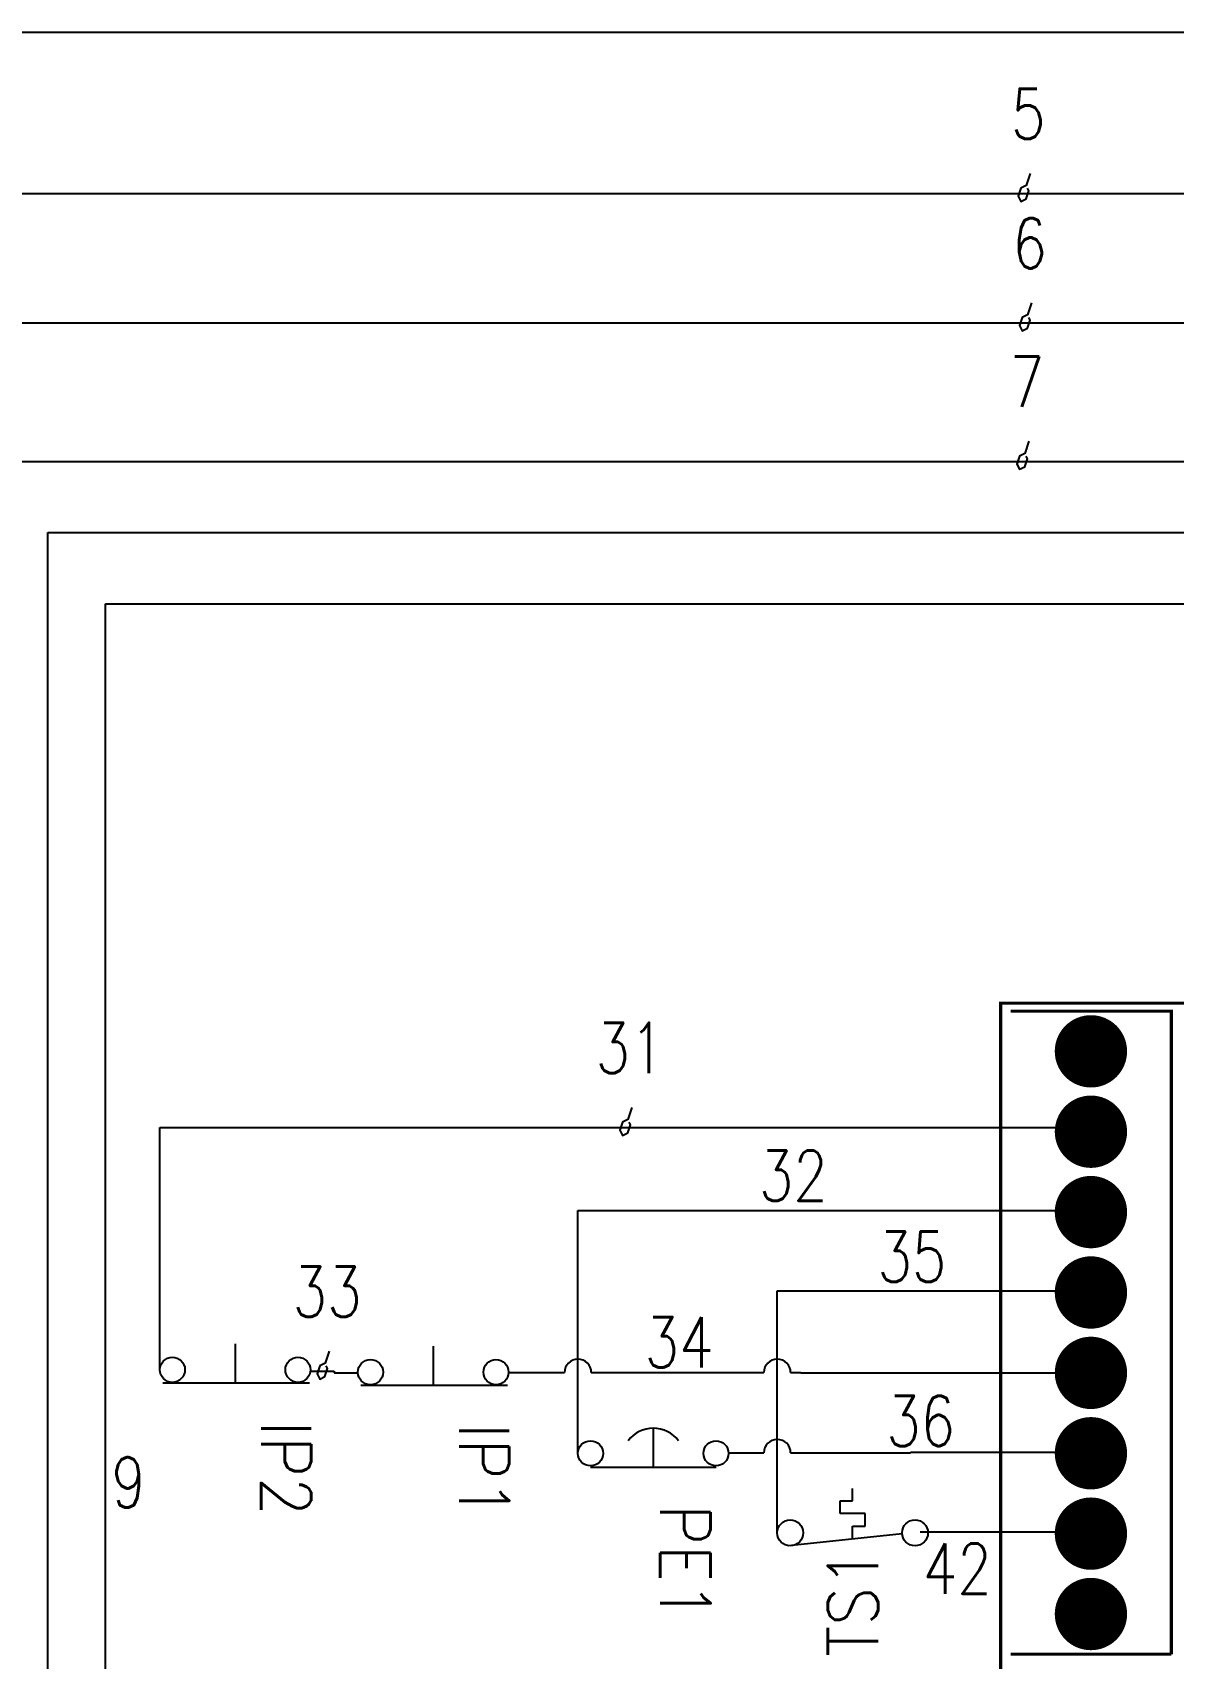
# Model space of a CAD drawing. Header units: inches. Extents: x 18.7 to 39.4, y 4.3 to 20.5.
# Drawn here: x 25.86 to 30.12, y 14.45 to 20.52 of the extents above; entities that cross this region are included whole.
import ezdxf
from ezdxf.enums import TextEntityAlignment as Align

# ---------------------------------------------------------------- set-up
doc = ezdxf.new("R2010")
doc.units = ezdxf.units.IN
doc.header["$MEASUREMENT"] = 0
for name, color, linetype in [('BLK_12AWG', 7, 'Continuous'), ('SYMS', 7, 'Continuous'), ('TAGS', 250, 'Continuous'), ('WIREFIXED', 7, 'Continuous'), ('WIRES', 7, 'Continuous')]:
    doc.layers.add(name, color=color, linetype=linetype)
doc.styles.add('WD', font='romans.shx')

# ---------------------------------------------------------------- blocks, each defined once
blk = doc.blocks.new('EPAD')
at = {"const_width": 0.5}
blk.add_lwpolyline([(-0.25, 0, 1), (0.25, 0, 1)], format="xyb", close=True, dxfattribs=at)
blk = doc.blocks.new('NextionControl')
at = {"const_width": 0.012}
for points in [[(42.4411, 8.1801), (49.3033, 8.1801), (49.3033, 15.503), (42.4411, 15.503), (42.4411, 8.1801)], [(42.4411, 8.1801), (49.3033, 8.1801), (49.3033, 15.503), (42.4411, 15.503), (42.4411, 8.1801)], [(42.4411, 8.1801), (49.3033, 8.1801), (49.3033, 15.503), (42.4411, 15.503), (42.4411, 8.1801)], [(42.4777, 15.4734), (43.0777, 15.4734), (43.0777, 13.0734)], [(42.4777, 15.4734), (43.0777, 15.4734), (43.0777, 13.0734)], [(42.4777, 15.4734), (43.0777, 15.4734), (43.0777, 13.0734)], [(42.4777, 13.0734), (43.0777, 13.0734)], [(42.4777, 13.0734), (43.0777, 13.0734)], [(42.4777, 13.0734), (43.0777, 13.0734)]]:
    blk.add_lwpolyline(points, dxfattribs=at)
at = {"xscale": 0.27, "yscale": 0.27, "zscale": 1.5}
for p in [(42.7777, 15.3234), (42.7777, 15.0234), (42.7777, 14.7234), (42.7777, 14.4234), (42.7777, 14.1234), (42.7777, 13.8234), (42.7777, 13.5234), (42.7777, 13.2234)]:
    blk.add_blockref('EPAD', p, dxfattribs=at)
blk = doc.blocks.new('VTS12')
at = {"linetype": 'Continuous'}
blk.add_line((-0.002, -0.1231), (-0.0326, 0.1594), dxfattribs=at)
for p, q in [((-0.0153, 0), (0.0168, 0)), ((0.0168, 0), (0.0168, -0.0312)), ((0.0481, -0.0312), (0.0481, 0.0312)), ((0.0481, 0.0312), (0.0793, 0.0312)), ((0.0793, 0.0312), (0.0793, 0)), ((0.0793, 0), (0.1106, 0)), ((0.0168, -0.0312), (0.0481, -0.0312))]:
    blk.add_line(p, q)
for centre in [(0, 0.1553), (0, -0.1553)]:
    blk.add_circle(centre, 0.0322)
at = {"style": 'WD'}
for tag, p, width in [('INST', (0.1894, 0.3902), 0.7), ('LOC', (0.1894, 0.2206), 0.7), ('TAG1', (0.1894, 0.0644), 0.9), ('XREF', (0.1912, -0.09), 0.7), ('DESC1', (0.1912, -0.242), 0.7), ('DESC2', (0.1912, -0.3982), 0.7), ('RATING1', (0.1875, -0.5545), 0.7), ('WDTAGALT', (0.1868, -0.7158), 0.7)]:
    blk.add_attdef(tag, p, '', height=0.125, dxfattribs=dict(at, width=width))
at = {"linetype": 'Continuous', "style": 'WD'}
for tag, height, flags, p in [('TERM01', 0.125, 8, (-0.055, 0.2066)), ('MFG', 0.01, 9, (-0.0796, -0.0881)), ('CAT', 0.01, 9, (-0.0796, -0.0731))]:
    blk.add_attdef(tag, text='', height=height, dxfattribs=dict(at, flags=flags)).set_placement(p, align=Align.RIGHT)
at = {"color": 7, "style": 'WD', "flags": 1}
for tag, p in [('X2TERM01', (0, 0.1875)), ('X8TERM02', (0, -0.1875))]:
    blk.add_attdef(tag, p, '', height=0.0125, dxfattribs=at)
at = {"color": 7, "style": 'WD'}
for tag, p in [('X4LINK', (-0.1094, 0)), ('X1LINK', (0.1562, 0))]:
    blk.add_attdef(tag, p, '', height=0.01, dxfattribs=at)
at = {"style": 'WD'}
for tag, flags, p in [('FAMILY', 9, (-0.0796, -0.0365)), ('CONTACT', 1, (-0.0796, -0.0531))]:
    blk.add_attdef(tag, text='', height=0.01, dxfattribs=dict(at, flags=flags)).set_placement(p, align=Align.RIGHT)
at = {"linetype": 'Continuous', "style": 'WD', "flags": 9}
blk.add_attdef('ASSYCODE', text='', height=0.01, dxfattribs=at).set_placement((-0.0938, -0.125), align=Align.CENTER)
at = {"linetype": 'Continuous', "style": 'WD', "flags": 8}
blk.add_attdef('TERM02', text='', height=0.125, dxfattribs=at).set_placement((-0.0407, -0.2134), align=Align.TOP_RIGHT)
blk = doc.blocks.new('VPB12M')
for p, q in [((0.0343, -0.1562), (0.0343, 0.1562)), ((-0.0646, 0), (0.0343, 0))]:
    blk.add_line(p, q)
for centre in [(0, 0.1562), (0, -0.1562)]:
    blk.add_circle(centre, 0.0312)
blk.add_arc((0.0156, 0), 0.0781, 126.8699, 233.1301)
at = {"style": 'WD'}
for tag, p, width in [('INST', (0.1269, 0.3434), 0.7), ('LOC', (0.1269, 0.1738), 0.7), ('TAG1', (0.1269, 0.0175), 0.9), ('XREF', (0.1287, -0.1369), 0.7), ('DESC1', (0.1287, -0.2889), 0.7), ('DESC2', (0.1287, -0.4451), 0.7)]:
    blk.add_attdef(tag, p, '', height=0.125, dxfattribs=dict(at, width=width))
at = {"linetype": 'Continuous', "style": 'WD'}
for tag, height, flags, p in [('TERM01', 0.125, 8, (-0.055, 0.2066)), ('MFG', 0.01, 9, (-0.1109, -0.0881)), ('CAT', 0.01, 9, (-0.1109, -0.0731))]:
    blk.add_attdef(tag, text='', height=height, dxfattribs=dict(at, flags=flags)).set_placement(p, align=Align.RIGHT)
at = {"color": 7, "style": 'WD', "flags": 1}
for tag, p in [('X2TERM01', (0, 0.1875)), ('X8TERM02', (0, -0.1875))]:
    blk.add_attdef(tag, p, '', height=0.0125, dxfattribs=at)
at = {"color": 7, "style": 'WD'}
for tag, p in [('X4LINK', (-0.1406, 0)), ('X1LINK', (0.125, 0))]:
    blk.add_attdef(tag, p, '', height=0.01, dxfattribs=at)
at = {"style": 'WD'}
for tag, flags, p in [('FAMILY', 9, (-0.1109, -0.0365)), ('CONTACT', 1, (-0.1109, -0.0531))]:
    blk.add_attdef(tag, text='', height=0.01, dxfattribs=dict(at, flags=flags)).set_placement(p, align=Align.RIGHT)
at = {"linetype": 'Continuous', "style": 'WD', "flags": 9}
blk.add_attdef('ASSYCODE', text='', height=0.01, dxfattribs=at).set_placement((-0.1247, -0.1056), align=Align.CENTER)
at = {"linetype": 'Continuous', "style": 'WD', "flags": 8}
blk.add_attdef('TERM02', text='', height=0.125, dxfattribs=at).set_placement((-0.0407, -0.2134), align=Align.TOP_RIGHT)
blk = doc.blocks.new('VPB12')
for p, q in [((0.0335, 0.1849), (0.0335, -0.1801)), ((-0.0644, 0), (0.0335, 0))]:
    blk.add_line(p, q)
for centre in [(0, 0.1562), (0, -0.1562)]:
    blk.add_circle(centre, 0.0312)
at = {"style": 'WD'}
for tag, p, width in [('INST', (0.1269, 0.3902), 0.7), ('LOC', (0.1269, 0.2206), 0.7), ('TAG1', (0.1269, 0.0644), 0.9), ('XREF', (0.1287, -0.09), 0.7), ('DESC1', (0.1287, -0.242), 0.7), ('DESC2', (0.1287, -0.3982), 0.7)]:
    blk.add_attdef(tag, p, '', height=0.125, dxfattribs=dict(at, width=width))
at = {"linetype": 'Continuous', "style": 'WD'}
for tag, height, flags, p in [('TERM01', 0.125, 8, (-0.055, 0.2223)), ('MFG', 0.01, 9, (0.0141, -0.0881)), ('CAT', 0.01, 9, (0.0141, -0.0731))]:
    blk.add_attdef(tag, text='', height=height, dxfattribs=dict(at, flags=flags)).set_placement(p, align=Align.RIGHT)
at = {"color": 7, "style": 'WD', "flags": 1}
for tag, p in [('X2TERM01', (0, 0.1875)), ('X8TERM02', (0, -0.1875))]:
    blk.add_attdef(tag, p, '', height=0.0125, dxfattribs=at)
at = {"color": 7, "style": 'WD'}
for tag, p in [('X4LINK', (-0.125, 0)), ('X1LINK', (0.125, 0))]:
    blk.add_attdef(tag, p, '', height=0.01, dxfattribs=at)
at = {"style": 'WD'}
for tag, flags, p in [('FAMILY', 9, (0.0141, -0.0365)), ('CONTACT', 1, (0.0141, -0.0531))]:
    blk.add_attdef(tag, text='', height=0.01, dxfattribs=dict(at, flags=flags)).set_placement(p, align=Align.RIGHT)
at = {"linetype": 'Continuous', "style": 'WD', "flags": 9}
blk.add_attdef('ASSYCODE', text='', height=0.01, dxfattribs=at).set_placement((-0.001, -0.1054), align=Align.CENTER)
at = {"linetype": 'Continuous', "style": 'WD', "flags": 8}
blk.add_attdef('TERM02', text='', height=0.125, dxfattribs=at).set_placement((-0.0407, -0.2291), align=Align.TOP_RIGHT)
blk = doc.blocks.new('WD_WNH')
at = {"linetype": 'Continuous', "style": 'WD', "width": 0.8}
blk.add_attdef('WIRENO', text='', height=0.125, dxfattribs=at).set_placement((0, 0.0625), align=Align.CENTER)
at = {"style": 'WD', "flags": 1}
for tag, p in [('W01USER', (0, 0.0781)), ('W02USER', (0, 0.0703)), ('W03USER', (0, 0.0625)), ('W04USER', (0, 0.0547)), ('W05USER', (0, 0.0469)), ('W06USER', (0, 0.0391)), ('W07USER', (0, 0.0312)), ('W08USER', (0, 0.0234)), ('W09USER', (0, 0.0156)), ('W10USER', (0, 0.0078))]:
    blk.add_attdef(tag, text='', height=0.005, dxfattribs=at).set_placement(p, align=Align.CENTER)
blk = doc.blocks.new('WD_WNV')
at = {"style": 'WD', "flags": 1}
for tag, p in [('W01USER', (-0.0625, 0.0938)), ('W02USER', (-0.0625, 0.0859)), ('W03USER', (-0.0625, 0.0781)), ('W04USER', (-0.0625, 0.0703)), ('W05USER', (-0.0625, 0.0625)), ('W06USER', (-0.0625, 0.0547)), ('W07USER', (-0.0625, 0.0469)), ('W08USER', (-0.0625, 0.0391)), ('W09USER', (-0.0625, 0.0312)), ('W10USER', (-0.0625, 0.0234))]:
    blk.add_attdef(tag, text='', height=0.005, dxfattribs=at).set_placement(p, align=Align.CENTER)
at = {"linetype": 'Continuous', "style": 'WD', "width": 0.8}
blk.add_attdef('WIRENO', text='', height=0.125, dxfattribs=at).set_placement((-0.05, 0), align=Align.MIDDLE_RIGHT)

msp = doc.modelspace()

# ---------------------------------------------------------------- linework, layer by layer
at = {"color": 7, "linetype": 'Continuous'}
msp.add_line((39.4087, 20.5161), (18.6587, 20.5161), dxfattribs=at)
at = {"layer": 'BLK_12AWG'}
for p, q in [((21.1817, 19.9155), (37.9464, 19.9155)), ((21.1719, 19.4322), (37.966, 19.4322)), ((21.1719, 18.9155), (37.9464, 18.9155))]:
    msp.add_line(p, q, dxfattribs=at)
at = {"layer": 'WIREFIXED'}
for points in [[(29.589, 19.9905), (29.5739, 19.9452), (29.5542, 19.9353), (29.5443, 19.9057), (29.5541, 19.8859), (29.5739, 19.8958), (29.5838, 19.9254), (29.5789, 19.9353)], [(29.5939, 19.5072), (29.5788, 19.4619), (29.5591, 19.452), (29.5492, 19.4223), (29.559, 19.4026), (29.5788, 19.4125), (29.5887, 19.4421), (29.5838, 19.452)], [(29.5841, 18.9905), (29.569, 18.9452), (29.5493, 18.9353), (29.5394, 18.9057), (29.5493, 18.8859), (29.569, 18.8958), (29.5789, 18.9254), (29.574, 18.9353)], [(28.1022, 16.5045), (28.0871, 16.4591), (28.0673, 16.4492), (28.0574, 16.4196), (28.0673, 16.3998), (28.0871, 16.4097), (28.0969, 16.4393), (28.092, 16.4492)], [(26.9714, 15.5948), (26.9563, 15.5495), (26.9365, 15.5396), (26.9266, 15.51), (26.9365, 15.4902), (26.9562, 15.5001), (26.9661, 15.5297), (26.9612, 15.5396)]]:
    msp.add_lwpolyline(points, dxfattribs=at)
at = {"layer": 'WIRES'}
for p, q in [((25.922, 11.8447), (25.922, 18.6507)), ((25.922, 18.6507), (36.101, 18.6507)), ((26.1372, 12.3447), (26.1372, 18.3843)), ((26.1372, 18.3843), (35.9003, 18.3843)), ((26.3397, 15.5253), (26.3397, 16.4295)), ((26.3397, 16.4295), (29.8147, 16.4295)), ((27.9005, 15.2135), (27.9005, 16.1195)), ((27.9005, 16.1195), (29.8024, 16.1195)), ((28.6446, 14.9167), (28.6446, 15.8195)), ((28.6446, 15.8195), (29.8098, 15.8195)), ((26.9022, 15.5253), (26.9022, 15.5198)), ((26.9022, 15.5198), (26.9906, 15.5198)), ((26.9906, 15.5198), (26.9906, 15.514)), ((26.9906, 15.514), (27.079, 15.514)), ((27.079, 15.514), (27.079, 15.5164)), ((27.6415, 15.5151), (27.8505, 15.5151)), ((27.9505, 15.5151), (28.5946, 15.5151)), ((28.6946, 15.5151), (28.7331, 15.5151)), ((28.7331, 15.5139), (29.8246, 15.5139)), ((28.463, 15.2155), (28.5946, 15.2155)), ((28.6946, 15.2155), (29.142, 15.2155)), ((29.142, 15.2176), (29.8209, 15.2176)), ((29.1783, 14.9202), (29.8431, 14.9202))]:
    msp.add_line(p, q, dxfattribs=at)
for centre in [(27.9005, 15.5151), (28.6446, 15.5151), (28.6446, 15.2155)]:
    msp.add_arc(centre, 0.05, 0, 180, dxfattribs=at)

# ---------------------------------------------------------------- block references
msp.add_blockref('NextionControl', (-12.9621, 1.3904))
at = {"layer": 'SYMS'}
ref = msp.add_blockref('VPB12', (26.6209, 15.5253), dxfattribs=dict(at, xscale=1.5, yscale=1.5, zscale=1.5, rotation=270))
ref.add_attrib('TAG1', 'IP2', (26.7175, 15.3348), dxfattribs={"layer": 'TAGS', "color": 250, "height": 0.1875, "rotation": 270, "style": 'WD', "width": 0.9})
ref = msp.add_blockref('VPB12', (27.3603, 15.5164), dxfattribs=dict(at, xscale=1.5, yscale=1.5, zscale=1.5, rotation=270))
ref.add_attrib('TAG1', 'IP1', (27.4568, 15.326), dxfattribs={"layer": 'TAGS', "color": 250, "height": 0.1875, "rotation": 270, "style": 'WD', "width": 0.9})
ref = msp.add_blockref('VPB12M', (28.1818, 15.2135), dxfattribs=dict(at, xscale=1.5, yscale=1.5, zscale=1.5, rotation=270))
ref.add_attrib('TAG1', 'PE1', (28.208, 15.0231), dxfattribs={"layer": 'TAGS', "color": 250, "height": 0.1875, "rotation": 270, "style": 'WD', "width": 0.9})
ref = msp.add_blockref('VTS12', (28.9259, 14.9167), dxfattribs=dict(at, xscale=1.5, yscale=1.5, zscale=1.5, rotation=90))
ref.add_attrib('TAG1', 'TS1', (29.0208, 14.4542), dxfattribs={"layer": 'TAGS', "color": 250, "height": 0.1875, "rotation": 90, "style": 'WD', "width": 0.9})
at = {"layer": 'WIREFIXED'}
ref = msp.add_blockref('WD_WNH', (29.564, 19.9155), dxfattribs=dict(at, xscale=1.5, yscale=1.5, zscale=1.5))
ref.add_attrib('WIRENOF', '5', dxfattribs={"linetype": 'Continuous', "height": 0.1875, "style": 'WD', "width": 0.8}).set_placement((29.5818, 20.0627), align=Align.BOTTOM_CENTER)
ref = msp.add_blockref('WD_WNH', (29.5689, 19.4322), dxfattribs=dict(at, xscale=1.5, yscale=1.5, zscale=1.5))
ref.add_attrib('WIRENOF', '6', dxfattribs={"linetype": 'Continuous', "height": 0.1875, "style": 'WD', "width": 0.8}).set_placement((29.5867, 19.5793), align=Align.BOTTOM_CENTER)
ref = msp.add_blockref('WD_WNH', (29.5591, 18.9155), dxfattribs=dict(at, xscale=1.5, yscale=1.5, zscale=1.5))
ref.add_attrib('WIRENOF', '7', dxfattribs={"linetype": 'Continuous', "height": 0.1875, "style": 'WD', "width": 0.8}).set_placement((29.5769, 19.0627), align=Align.BOTTOM_CENTER)
ref = msp.add_blockref('WD_WNH', (28.0772, 16.4295), dxfattribs=dict(at, xscale=1.5, yscale=1.5, zscale=1.5))
ref.add_attrib('WIRENOF', '31', dxfattribs={"linetype": 'Continuous', "height": 0.1875, "style": 'WD', "width": 0.8}).set_placement((28.095, 16.5766), align=Align.BOTTOM_CENTER)
ref = msp.add_blockref('WD_WNH', (28.6867, 15.9526), dxfattribs=dict(at, xscale=1.5, yscale=1.5, zscale=1.5))
ref.add_attrib('WIRENOF', '32', dxfattribs={"linetype": 'Continuous', "height": 0.1875, "style": 'WD', "width": 0.8}).set_placement((28.7045, 16.0997), align=Align.BOTTOM_CENTER)
ref = msp.add_blockref('WD_WNV', (29.4043, 15.965), dxfattribs=dict(at, xscale=1.5, yscale=1.5, zscale=1.5))
ref.add_attrib('WIRENOF', '35', dxfattribs={"linetype": 'Continuous', "height": 0.1875, "style": 'WD', "width": 0.8}).set_placement((29.2759, 15.9472), align=Align.MIDDLE_RIGHT)
ref = msp.add_blockref('WD_WNH', (26.9464, 15.5198), dxfattribs=dict(at, xscale=1.5, yscale=1.5, zscale=1.5))
ref.add_attrib('WIRENOF', '33', dxfattribs={"linetype": 'Continuous', "height": 0.1875, "style": 'WD', "width": 0.8}).set_placement((26.9642, 15.6669), align=Align.BOTTOM_CENTER)
ref = msp.add_blockref('WD_WNH', (28.2602, 15.3309), dxfattribs=dict(at, xscale=1.5, yscale=1.5, zscale=1.5))
ref.add_attrib('WIRENOF', '34', dxfattribs={"linetype": 'Continuous', "height": 0.1875, "style": 'WD', "width": 0.8}).set_placement((28.278, 15.478), align=Align.BOTTOM_CENTER)
ref = msp.add_blockref('WD_WNH', (29.162, 15.0373), dxfattribs=dict(at, xscale=1.5, yscale=1.5, zscale=1.5))
ref.add_attrib('WIRENOF', '36', dxfattribs={"linetype": 'Continuous', "height": 0.1875, "style": 'WD', "width": 0.8}).set_placement((29.1798, 15.1844), align=Align.BOTTOM_CENTER)
ref = msp.add_blockref('WD_WNV', (26.4155, 15.1228), dxfattribs=dict(at, xscale=1.5, yscale=1.5, zscale=1.5))
ref.add_attrib('WIRENOF', '9', dxfattribs={"linetype": 'Continuous', "height": 0.1875, "style": 'WD', "width": 0.8}).set_placement((26.2871, 15.1051), align=Align.MIDDLE_RIGHT)
ref = msp.add_blockref('WD_WNH', (29.2986, 14.4863), dxfattribs=dict(at, xscale=1.5, yscale=1.5, zscale=1.5))
ref.add_attrib('WIRENOF', '42', dxfattribs={"linetype": 'Continuous', "height": 0.1875, "style": 'WD', "width": 0.8}).set_placement((29.3164, 14.6334), align=Align.BOTTOM_CENTER)

doc.saveas('drawing.dxf')
